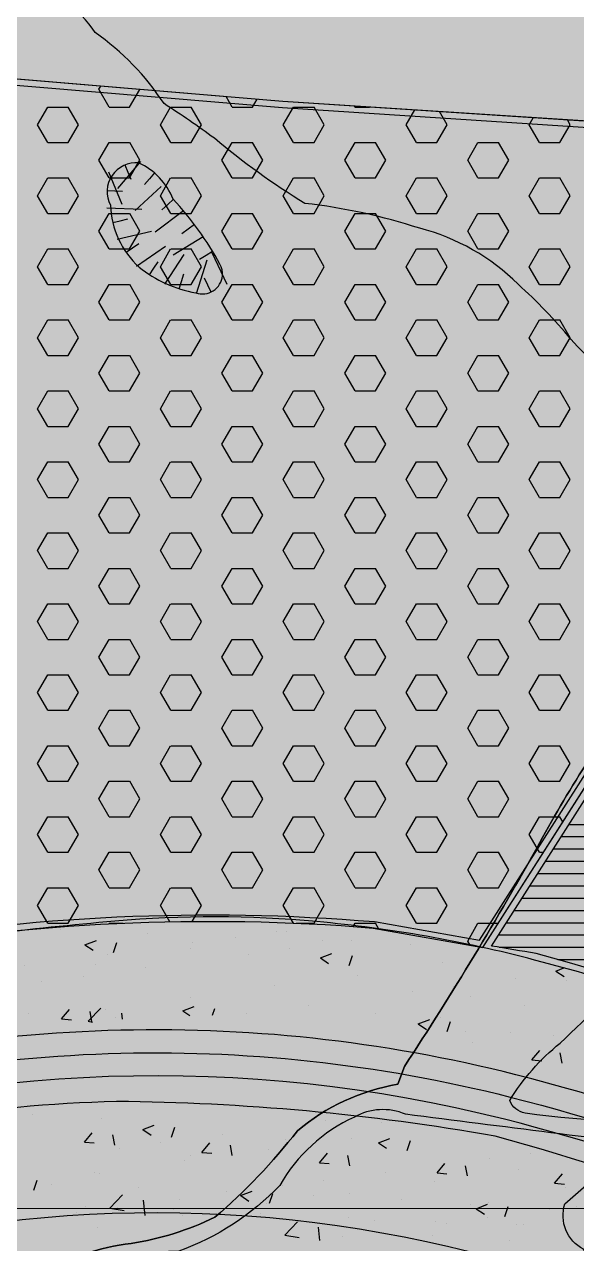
# Model space of a CAD drawing. Header units: millimetres. Extents: x 709 to 3952, y 378 to 2394.
# Drawn here: x 1561.6 to 1645.8, y 747.4 to 933.3 of the extents above; entities that cross this region are included whole.
import ezdxf

# ---------------------------------------------------------------- set-up
doc = ezdxf.new("R2010")
doc.units = ezdxf.units.MM
doc.layers.add('BAS', color=252, linetype='Continuous')
doc.layers.add('TR', color=9, linetype='Continuous')

# ---------------------------------------------------------------- blocks, each defined once
blk = doc.blocks.new('*X138')
at = {"color": 0}
for p, q in [((410173.44, 4017970.87), (410173.72, 4017971.36)), ((410175, 4017968.16), (410173.44, 4017970.87)), ((410178.12, 4017968.16), (410179.68, 4017970.86)), ((410193.75, 4017968.16), (410192.83, 4017969.76)), ((410196.87, 4017968.16), (410197.57, 4017969.36)), ((410164.06, 4017965.46), (410165.62, 4017968.16)), ((410165.62, 4017968.16), (410168.75, 4017968.16)), ((410170.31, 4017965.46), (410168.75, 4017968.16)), ((410175, 4017968.16), (410178.12, 4017968.16)), ((410182.81, 4017965.46), (410184.37, 4017968.16)), ((410184.38, 4017968.16), (410187.5, 4017968.16)), ((410189.06, 4017965.46), (410187.5, 4017968.16)), ((410193.75, 4017968.16), (410196.88, 4017968.16)), ((410201.56, 4017965.46), (410203.12, 4017968.16)), ((410203.12, 4017968.16), (410206.25, 4017968.16)), ((410207.81, 4017965.46), (410206.25, 4017968.16)), ((410212.5, 4017968.16), (410212.41, 4017968.31)), ((410212.5, 4017968.16), (410214.72, 4017968.16)), ((410220.31, 4017965.46), (410221.61, 4017967.71)), ((410226.56, 4017965.46), (410225.4, 4017967.46)), ((410165.63, 4017962.75), (410164.06, 4017965.46)), ((410168.75, 4017962.75), (410170.31, 4017965.46)), ((410184.38, 4017962.75), (410182.81, 4017965.46)), ((410187.5, 4017962.75), (410189.06, 4017965.46)), ((410203.13, 4017962.75), (410201.56, 4017965.46)), ((410206.25, 4017962.75), (410207.81, 4017965.46)), ((410221.88, 4017962.75), (410220.31, 4017965.46)), ((410225, 4017962.75), (410226.56, 4017965.46)), ((410239.06, 4017965.46), (410239.68, 4017966.53)), ((410240.63, 4017962.75), (410239.06, 4017965.46)), ((410243.75, 4017962.75), (410245.31, 4017965.46)), ((410245.31, 4017965.46), (410244.89, 4017966.19)), ((410165.62, 4017962.75), (410168.75, 4017962.75)), ((410173.44, 4017960.04), (410175, 4017962.75)), ((410175, 4017962.75), (410178.12, 4017962.75)), ((410179.69, 4017960.04), (410178.13, 4017962.75)), ((410184.38, 4017962.75), (410187.5, 4017962.75)), ((410192.19, 4017960.04), (410193.75, 4017962.75)), ((410193.75, 4017962.75), (410196.88, 4017962.75)), ((410198.44, 4017960.04), (410196.88, 4017962.75)), ((410203.12, 4017962.75), (410206.25, 4017962.75)), ((410210.94, 4017960.04), (410212.5, 4017962.75)), ((410212.5, 4017962.75), (410215.62, 4017962.75)), ((410217.19, 4017960.04), (410215.63, 4017962.75)), ((410221.88, 4017962.75), (410225, 4017962.75)), ((410229.69, 4017960.04), (410231.25, 4017962.75)), ((410231.25, 4017962.75), (410234.38, 4017962.75)), ((410235.94, 4017960.04), (410234.38, 4017962.75)), ((410240.62, 4017962.75), (410243.75, 4017962.75)), ((410175, 4017957.34), (410173.44, 4017960.04)), ((410178.12, 4017957.34), (410179.69, 4017960.04)), ((410193.75, 4017957.34), (410192.19, 4017960.04)), ((410196.87, 4017957.34), (410198.44, 4017960.04)), ((410212.5, 4017957.34), (410210.94, 4017960.04)), ((410215.62, 4017957.34), (410217.19, 4017960.04)), ((410231.25, 4017957.34), (410229.69, 4017960.04)), ((410234.37, 4017957.34), (410235.94, 4017960.04)), ((410164.06, 4017954.63), (410165.62, 4017957.34)), ((410165.62, 4017957.34), (410168.75, 4017957.34)), ((410170.31, 4017954.63), (410168.75, 4017957.34)), ((410175, 4017957.34), (410178.12, 4017957.34)), ((410182.81, 4017954.63), (410184.37, 4017957.34)), ((410184.38, 4017957.34), (410187.5, 4017957.34)), ((410189.06, 4017954.63), (410187.5, 4017957.34)), ((410193.75, 4017957.34), (410196.88, 4017957.34)), ((410201.56, 4017954.63), (410203.12, 4017957.34)), ((410203.12, 4017957.34), (410206.25, 4017957.34)), ((410207.81, 4017954.63), (410206.25, 4017957.34)), ((410212.5, 4017957.34), (410215.62, 4017957.34)), ((410220.31, 4017954.63), (410221.87, 4017957.34)), ((410221.88, 4017957.34), (410225, 4017957.34)), ((410226.56, 4017954.63), (410225, 4017957.34)), ((410231.25, 4017957.34), (410234.38, 4017957.34)), ((410239.06, 4017954.63), (410240.62, 4017957.34)), ((410240.62, 4017957.34), (410243.75, 4017957.34)), ((410245.31, 4017954.63), (410243.75, 4017957.34)), ((410165.63, 4017951.92), (410164.06, 4017954.63)), ((410168.75, 4017951.92), (410170.31, 4017954.63)), ((410184.38, 4017951.92), (410182.81, 4017954.63)), ((410187.5, 4017951.92), (410189.06, 4017954.63)), ((410203.13, 4017951.92), (410201.56, 4017954.63)), ((410206.25, 4017951.92), (410207.81, 4017954.63)), ((410221.88, 4017951.92), (410220.31, 4017954.63)), ((410225, 4017951.92), (410226.56, 4017954.63)), ((410240.63, 4017951.92), (410239.06, 4017954.63)), ((410243.75, 4017951.92), (410245.31, 4017954.63)), ((410165.62, 4017951.93), (410168.75, 4017951.93)), ((410173.44, 4017949.22), (410175, 4017951.92)), ((410175, 4017951.93), (410178.12, 4017951.93)), ((410179.69, 4017949.22), (410178.13, 4017951.92)), ((410184.38, 4017951.93), (410187.5, 4017951.93)), ((410192.19, 4017949.22), (410193.75, 4017951.92)), ((410193.75, 4017951.93), (410196.88, 4017951.93)), ((410198.44, 4017949.22), (410196.88, 4017951.92)), ((410203.12, 4017951.93), (410206.25, 4017951.93)), ((410210.94, 4017949.22), (410212.5, 4017951.92)), ((410212.5, 4017951.93), (410215.62, 4017951.93)), ((410217.19, 4017949.22), (410215.63, 4017951.92)), ((410221.88, 4017951.93), (410225, 4017951.93)), ((410229.69, 4017949.22), (410231.25, 4017951.92)), ((410231.25, 4017951.93), (410234.38, 4017951.93)), ((410235.94, 4017949.22), (410234.38, 4017951.92)), ((410240.62, 4017951.93), (410243.75, 4017951.93)), ((410175, 4017946.51), (410173.44, 4017949.22)), ((410178.12, 4017946.51), (410179.69, 4017949.22)), ((410193.75, 4017946.51), (410192.19, 4017949.22)), ((410196.87, 4017946.51), (410198.44, 4017949.22)), ((410212.5, 4017946.51), (410210.94, 4017949.22)), ((410215.62, 4017946.51), (410217.19, 4017949.22)), ((410231.25, 4017946.51), (410229.69, 4017949.22)), ((410234.37, 4017946.51), (410235.94, 4017949.22)), ((410164.06, 4017943.81), (410165.62, 4017946.51)), ((410165.62, 4017946.51), (410168.75, 4017946.51)), ((410170.31, 4017943.81), (410168.75, 4017946.51)), ((410175, 4017946.51), (410178.12, 4017946.51)), ((410182.81, 4017943.81), (410184.37, 4017946.51)), ((410184.38, 4017946.51), (410187.5, 4017946.51)), ((410189.06, 4017943.81), (410187.5, 4017946.51)), ((410193.75, 4017946.51), (410196.88, 4017946.51)), ((410201.56, 4017943.81), (410203.12, 4017946.51)), ((410203.12, 4017946.51), (410206.25, 4017946.51)), ((410207.81, 4017943.81), (410206.25, 4017946.51)), ((410212.5, 4017946.51), (410215.62, 4017946.51)), ((410220.31, 4017943.81), (410221.87, 4017946.51)), ((410221.88, 4017946.51), (410225, 4017946.51)), ((410226.56, 4017943.81), (410225, 4017946.51)), ((410231.25, 4017946.51), (410234.38, 4017946.51)), ((410239.06, 4017943.81), (410240.62, 4017946.51)), ((410240.62, 4017946.51), (410243.75, 4017946.51)), ((410245.31, 4017943.81), (410243.75, 4017946.51)), ((410165.63, 4017941.1), (410164.06, 4017943.81)), ((410168.75, 4017941.1), (410170.31, 4017943.81)), ((410184.38, 4017941.1), (410182.81, 4017943.81)), ((410187.5, 4017941.1), (410189.06, 4017943.81)), ((410203.13, 4017941.1), (410201.56, 4017943.81)), ((410206.25, 4017941.1), (410207.81, 4017943.81)), ((410221.88, 4017941.1), (410220.31, 4017943.81)), ((410225, 4017941.1), (410226.56, 4017943.81)), ((410240.63, 4017941.1), (410239.06, 4017943.81)), ((410243.75, 4017941.1), (410245.31, 4017943.81)), ((410165.62, 4017941.1), (410168.75, 4017941.1)), ((410173.44, 4017938.39), (410175, 4017941.1)), ((410175, 4017941.1), (410178.12, 4017941.1)), ((410179.69, 4017938.39), (410178.13, 4017941.1)), ((410184.38, 4017941.1), (410187.5, 4017941.1)), ((410192.19, 4017938.39), (410193.75, 4017941.1)), ((410193.75, 4017941.1), (410196.88, 4017941.1)), ((410198.44, 4017938.39), (410196.88, 4017941.1)), ((410203.12, 4017941.1), (410206.25, 4017941.1)), ((410210.94, 4017938.39), (410212.5, 4017941.1)), ((410212.5, 4017941.1), (410215.62, 4017941.1)), ((410217.19, 4017938.39), (410215.63, 4017941.1)), ((410221.88, 4017941.1), (410225, 4017941.1)), ((410229.69, 4017938.39), (410231.25, 4017941.1)), ((410231.25, 4017941.1), (410234.38, 4017941.1)), ((410235.94, 4017938.39), (410234.38, 4017941.1)), ((410240.62, 4017941.1), (410243.75, 4017941.1)), ((410175, 4017935.69), (410173.44, 4017938.39)), ((410178.12, 4017935.69), (410179.69, 4017938.39)), ((410193.75, 4017935.69), (410192.19, 4017938.39)), ((410196.87, 4017935.69), (410198.44, 4017938.39)), ((410212.5, 4017935.69), (410210.94, 4017938.39)), ((410215.62, 4017935.69), (410217.19, 4017938.39)), ((410231.25, 4017935.69), (410229.69, 4017938.39)), ((410234.37, 4017935.69), (410235.94, 4017938.39)), ((410164.06, 4017932.98), (410165.62, 4017935.69)), ((410165.62, 4017935.69), (410168.75, 4017935.69)), ((410170.31, 4017932.98), (410168.75, 4017935.69)), ((410175, 4017935.69), (410178.12, 4017935.69)), ((410182.81, 4017932.98), (410184.37, 4017935.69)), ((410184.38, 4017935.69), (410187.5, 4017935.69)), ((410189.06, 4017932.98), (410187.5, 4017935.69)), ((410193.75, 4017935.69), (410196.88, 4017935.69)), ((410201.56, 4017932.98), (410203.12, 4017935.69)), ((410203.12, 4017935.69), (410206.25, 4017935.69)), ((410207.81, 4017932.98), (410206.25, 4017935.69)), ((410212.5, 4017935.69), (410215.62, 4017935.69)), ((410220.31, 4017932.98), (410221.87, 4017935.69)), ((410221.88, 4017935.69), (410225, 4017935.69)), ((410226.56, 4017932.98), (410225, 4017935.69)), ((410231.25, 4017935.69), (410234.38, 4017935.69)), ((410239.06, 4017932.98), (410240.62, 4017935.69)), ((410240.62, 4017935.69), (410243.75, 4017935.69)), ((410245.31, 4017932.98), (410243.75, 4017935.69)), ((410165.63, 4017930.27), (410164.06, 4017932.98)), ((410168.75, 4017930.27), (410170.31, 4017932.98)), ((410184.38, 4017930.27), (410182.81, 4017932.98)), ((410187.5, 4017930.27), (410189.06, 4017932.98)), ((410203.13, 4017930.27), (410201.56, 4017932.98)), ((410206.25, 4017930.27), (410207.81, 4017932.98)), ((410221.88, 4017930.27), (410220.31, 4017932.98)), ((410225, 4017930.27), (410226.56, 4017932.98)), ((410240.63, 4017930.27), (410239.06, 4017932.98)), ((410243.75, 4017930.27), (410245.31, 4017932.98)), ((410165.62, 4017930.27), (410168.75, 4017930.27)), ((410173.44, 4017927.57), (410175, 4017930.27)), ((410175, 4017930.27), (410178.12, 4017930.27)), ((410179.69, 4017927.57), (410178.13, 4017930.27)), ((410184.38, 4017930.27), (410187.5, 4017930.27)), ((410192.19, 4017927.57), (410193.75, 4017930.27)), ((410193.75, 4017930.27), (410196.88, 4017930.27)), ((410198.44, 4017927.57), (410196.88, 4017930.27)), ((410203.12, 4017930.27), (410206.25, 4017930.27)), ((410210.94, 4017927.57), (410212.5, 4017930.27)), ((410212.5, 4017930.27), (410215.62, 4017930.27)), ((410217.19, 4017927.57), (410215.63, 4017930.27)), ((410221.88, 4017930.27), (410225, 4017930.27)), ((410229.69, 4017927.57), (410231.25, 4017930.27)), ((410231.25, 4017930.27), (410234.38, 4017930.27)), ((410235.94, 4017927.57), (410234.38, 4017930.27)), ((410240.62, 4017930.27), (410243.75, 4017930.27)), ((410175, 4017924.86), (410173.44, 4017927.57)), ((410178.12, 4017924.86), (410179.69, 4017927.57)), ((410193.75, 4017924.86), (410192.19, 4017927.57)), ((410196.87, 4017924.86), (410198.44, 4017927.57)), ((410212.5, 4017924.86), (410210.94, 4017927.57)), ((410215.62, 4017924.86), (410217.19, 4017927.57)), ((410231.25, 4017924.86), (410229.69, 4017927.57)), ((410234.37, 4017924.86), (410235.94, 4017927.57)), ((410164.06, 4017922.15), (410165.62, 4017924.86)), ((410165.62, 4017924.86), (410168.75, 4017924.86)), ((410170.31, 4017922.15), (410168.75, 4017924.86)), ((410175, 4017924.86), (410178.12, 4017924.86)), ((410182.81, 4017922.15), (410184.37, 4017924.86)), ((410184.38, 4017924.86), (410187.5, 4017924.86)), ((410189.06, 4017922.15), (410187.5, 4017924.86)), ((410193.75, 4017924.86), (410196.88, 4017924.86)), ((410201.56, 4017922.15), (410203.12, 4017924.86)), ((410203.12, 4017924.86), (410206.25, 4017924.86)), ((410207.81, 4017922.15), (410206.25, 4017924.86)), ((410212.5, 4017924.86), (410215.62, 4017924.86)), ((410220.31, 4017922.15), (410221.87, 4017924.86)), ((410221.88, 4017924.86), (410225, 4017924.86)), ((410226.56, 4017922.15), (410225, 4017924.86)), ((410231.25, 4017924.86), (410234.38, 4017924.86)), ((410239.06, 4017922.15), (410240.62, 4017924.86)), ((410240.62, 4017924.86), (410243.75, 4017924.86)), ((410245.31, 4017922.15), (410243.75, 4017924.86)), ((410165.63, 4017919.45), (410164.06, 4017922.15)), ((410168.75, 4017919.45), (410170.31, 4017922.15)), ((410184.38, 4017919.45), (410182.81, 4017922.15)), ((410187.5, 4017919.45), (410189.06, 4017922.15)), ((410203.13, 4017919.45), (410201.56, 4017922.15)), ((410206.25, 4017919.45), (410207.81, 4017922.15)), ((410221.88, 4017919.45), (410220.31, 4017922.15)), ((410225, 4017919.45), (410226.56, 4017922.15)), ((410240.63, 4017919.45), (410239.06, 4017922.15)), ((410243.75, 4017919.45), (410245.31, 4017922.15)), ((410165.62, 4017919.45), (410168.75, 4017919.45)), ((410173.44, 4017916.74), (410175, 4017919.45)), ((410175, 4017919.45), (410178.12, 4017919.45)), ((410179.69, 4017916.74), (410178.13, 4017919.45)), ((410184.38, 4017919.45), (410187.5, 4017919.45)), ((410192.19, 4017916.74), (410193.75, 4017919.45)), ((410193.75, 4017919.45), (410196.88, 4017919.45)), ((410198.44, 4017916.74), (410196.88, 4017919.45)), ((410203.12, 4017919.45), (410206.25, 4017919.45)), ((410210.94, 4017916.74), (410212.5, 4017919.45)), ((410212.5, 4017919.45), (410215.62, 4017919.45)), ((410217.19, 4017916.74), (410215.63, 4017919.45)), ((410221.88, 4017919.45), (410225, 4017919.45)), ((410229.69, 4017916.74), (410231.25, 4017919.45)), ((410231.25, 4017919.45), (410234.38, 4017919.45)), ((410235.94, 4017916.74), (410234.38, 4017919.45)), ((410240.62, 4017919.45), (410243.75, 4017919.45)), ((410175, 4017914.04), (410173.44, 4017916.74)), ((410178.12, 4017914.04), (410179.69, 4017916.74)), ((410193.75, 4017914.04), (410192.19, 4017916.74)), ((410196.87, 4017914.04), (410198.44, 4017916.74)), ((410212.5, 4017914.04), (410210.94, 4017916.74)), ((410215.62, 4017914.04), (410217.19, 4017916.74)), ((410231.25, 4017914.04), (410229.69, 4017916.74)), ((410234.37, 4017914.04), (410235.94, 4017916.74)), ((410164.06, 4017911.33), (410165.62, 4017914.04)), ((410165.62, 4017914.04), (410168.75, 4017914.04)), ((410170.31, 4017911.33), (410168.75, 4017914.04)), ((410175, 4017914.04), (410178.12, 4017914.04)), ((410182.81, 4017911.33), (410184.37, 4017914.04)), ((410184.38, 4017914.04), (410187.5, 4017914.04)), ((410189.06, 4017911.33), (410187.5, 4017914.04)), ((410193.75, 4017914.04), (410196.88, 4017914.04)), ((410201.56, 4017911.33), (410203.12, 4017914.04)), ((410203.12, 4017914.04), (410206.25, 4017914.04)), ((410207.81, 4017911.33), (410206.25, 4017914.04)), ((410212.5, 4017914.04), (410215.62, 4017914.04)), ((410220.31, 4017911.33), (410221.87, 4017914.04)), ((410221.88, 4017914.04), (410225, 4017914.04)), ((410226.56, 4017911.33), (410225, 4017914.04)), ((410231.25, 4017914.04), (410234.38, 4017914.04)), ((410239.06, 4017911.33), (410240.62, 4017914.04)), ((410240.62, 4017914.04), (410243.75, 4017914.04)), ((410245.31, 4017911.33), (410243.75, 4017914.04)), ((410165.63, 4017908.62), (410164.06, 4017911.33)), ((410168.75, 4017908.62), (410170.31, 4017911.33)), ((410184.38, 4017908.62), (410182.81, 4017911.33)), ((410187.5, 4017908.62), (410189.06, 4017911.33)), ((410203.13, 4017908.62), (410201.56, 4017911.33)), ((410206.25, 4017908.62), (410207.81, 4017911.33)), ((410221.88, 4017908.62), (410220.31, 4017911.33)), ((410225, 4017908.62), (410226.56, 4017911.33)), ((410240.63, 4017908.62), (410239.06, 4017911.33)), ((410243.75, 4017908.62), (410245.31, 4017911.33)), ((410165.62, 4017908.62), (410168.75, 4017908.62)), ((410173.44, 4017905.92), (410175, 4017908.62)), ((410175, 4017908.62), (410178.12, 4017908.62)), ((410179.69, 4017905.92), (410178.13, 4017908.62)), ((410184.38, 4017908.62), (410187.5, 4017908.62)), ((410192.19, 4017905.92), (410193.75, 4017908.62)), ((410193.75, 4017908.62), (410196.88, 4017908.62)), ((410198.44, 4017905.92), (410196.88, 4017908.62)), ((410203.12, 4017908.62), (410206.25, 4017908.62)), ((410210.94, 4017905.92), (410212.5, 4017908.62)), ((410212.5, 4017908.62), (410215.62, 4017908.62)), ((410217.19, 4017905.92), (410215.63, 4017908.62)), ((410221.88, 4017908.62), (410225, 4017908.62)), ((410229.69, 4017905.92), (410231.25, 4017908.62)), ((410231.25, 4017908.62), (410234.38, 4017908.62)), ((410235.94, 4017905.92), (410234.38, 4017908.62)), ((410240.62, 4017908.62), (410243.75, 4017908.62)), ((410175, 4017903.21), (410173.44, 4017905.92)), ((410178.12, 4017903.21), (410179.69, 4017905.92)), ((410193.75, 4017903.21), (410192.19, 4017905.92)), ((410196.87, 4017903.21), (410198.44, 4017905.92)), ((410212.5, 4017903.21), (410210.94, 4017905.92)), ((410215.62, 4017903.21), (410217.19, 4017905.92)), ((410231.25, 4017903.21), (410229.69, 4017905.92)), ((410234.37, 4017903.21), (410235.94, 4017905.92)), ((410164.06, 4017900.5), (410165.62, 4017903.21)), ((410165.62, 4017903.21), (410168.75, 4017903.21)), ((410170.31, 4017900.5), (410168.75, 4017903.21)), ((410175, 4017903.21), (410178.12, 4017903.21)), ((410182.81, 4017900.5), (410184.37, 4017903.21)), ((410184.38, 4017903.21), (410187.5, 4017903.21)), ((410189.06, 4017900.5), (410187.5, 4017903.21)), ((410193.75, 4017903.21), (410196.88, 4017903.21)), ((410201.56, 4017900.5), (410203.12, 4017903.21)), ((410203.12, 4017903.21), (410206.25, 4017903.21)), ((410207.81, 4017900.5), (410206.25, 4017903.21)), ((410212.5, 4017903.21), (410215.62, 4017903.21)), ((410220.31, 4017900.5), (410221.87, 4017903.21)), ((410221.88, 4017903.21), (410225, 4017903.21)), ((410226.56, 4017900.5), (410225, 4017903.21)), ((410231.25, 4017903.21), (410234.38, 4017903.21)), ((410239.06, 4017900.5), (410240.62, 4017903.21)), ((410240.62, 4017903.21), (410243.75, 4017903.21)), ((410245.31, 4017900.5), (410243.75, 4017903.21)), ((410165.63, 4017897.8), (410164.06, 4017900.5)), ((410168.75, 4017897.8), (410170.31, 4017900.5)), ((410184.38, 4017897.8), (410182.81, 4017900.5)), ((410187.5, 4017897.8), (410189.06, 4017900.5)), ((410203.13, 4017897.8), (410201.56, 4017900.5)), ((410206.25, 4017897.8), (410207.81, 4017900.5)), ((410221.88, 4017897.8), (410220.31, 4017900.5)), ((410225, 4017897.8), (410226.56, 4017900.5)), ((410240.63, 4017897.8), (410239.06, 4017900.5)), ((410243.75, 4017897.8), (410245.31, 4017900.5)), ((410165.62, 4017897.8), (410168.75, 4017897.8)), ((410173.44, 4017895.09), (410175, 4017897.8)), ((410175, 4017897.8), (410178.12, 4017897.8)), ((410179.69, 4017895.09), (410178.13, 4017897.8)), ((410184.38, 4017897.8), (410187.5, 4017897.8)), ((410192.19, 4017895.09), (410193.75, 4017897.8)), ((410193.75, 4017897.8), (410196.88, 4017897.8)), ((410198.44, 4017895.09), (410196.88, 4017897.8)), ((410203.12, 4017897.8), (410206.25, 4017897.8)), ((410210.94, 4017895.09), (410212.5, 4017897.8)), ((410212.5, 4017897.8), (410215.62, 4017897.8)), ((410217.19, 4017895.09), (410215.63, 4017897.8)), ((410221.88, 4017897.8), (410225, 4017897.8)), ((410229.69, 4017895.09), (410231.25, 4017897.8)), ((410231.25, 4017897.8), (410234.38, 4017897.8)), ((410235.94, 4017895.09), (410234.38, 4017897.8)), ((410240.62, 4017897.8), (410243.75, 4017897.8)), ((410175, 4017892.39), (410173.44, 4017895.09)), ((410178.12, 4017892.39), (410179.69, 4017895.09)), ((410193.75, 4017892.39), (410192.19, 4017895.09)), ((410196.87, 4017892.39), (410198.44, 4017895.09)), ((410212.5, 4017892.39), (410210.94, 4017895.09)), ((410215.62, 4017892.39), (410217.19, 4017895.09)), ((410231.25, 4017892.39), (410229.69, 4017895.09)), ((410234.37, 4017892.39), (410235.94, 4017895.09)), ((410164.06, 4017889.68), (410165.62, 4017892.39)), ((410165.62, 4017892.39), (410168.75, 4017892.39)), ((410170.31, 4017889.68), (410168.75, 4017892.39)), ((410175, 4017892.39), (410178.12, 4017892.39)), ((410182.81, 4017889.68), (410184.37, 4017892.39)), ((410184.38, 4017892.39), (410187.5, 4017892.39)), ((410189.06, 4017889.68), (410187.5, 4017892.39)), ((410193.75, 4017892.39), (410196.88, 4017892.39)), ((410201.56, 4017889.68), (410203.12, 4017892.39)), ((410203.12, 4017892.39), (410206.25, 4017892.39)), ((410207.81, 4017889.68), (410206.25, 4017892.39)), ((410212.5, 4017892.39), (410215.62, 4017892.39)), ((410220.31, 4017889.68), (410221.87, 4017892.39)), ((410221.88, 4017892.39), (410225, 4017892.39)), ((410226.56, 4017889.68), (410225, 4017892.39)), ((410231.25, 4017892.39), (410234.38, 4017892.39)), ((410239.06, 4017889.68), (410240.62, 4017892.39)), ((410240.62, 4017892.39), (410243.75, 4017892.39)), ((410245.31, 4017889.68), (410243.75, 4017892.39)), ((410165.63, 4017886.97), (410164.06, 4017889.68)), ((410168.75, 4017886.97), (410170.31, 4017889.68)), ((410184.38, 4017886.97), (410182.81, 4017889.68)), ((410187.5, 4017886.97), (410189.06, 4017889.68)), ((410203.13, 4017886.97), (410201.56, 4017889.68)), ((410206.25, 4017886.97), (410207.81, 4017889.68)), ((410221.88, 4017886.97), (410220.31, 4017889.68)), ((410225, 4017886.97), (410226.56, 4017889.68)), ((410240.63, 4017886.97), (410239.06, 4017889.68)), ((410243.75, 4017886.97), (410245.31, 4017889.68)), ((410165.62, 4017886.97), (410168.75, 4017886.97)), ((410173.44, 4017884.27), (410175, 4017886.97)), ((410175, 4017886.97), (410178.12, 4017886.97)), ((410179.69, 4017884.27), (410178.13, 4017886.97)), ((410184.38, 4017886.97), (410187.5, 4017886.97)), ((410192.19, 4017884.27), (410193.75, 4017886.97)), ((410193.75, 4017886.97), (410196.88, 4017886.97)), ((410198.44, 4017884.27), (410196.88, 4017886.97)), ((410203.12, 4017886.97), (410206.25, 4017886.97)), ((410210.94, 4017884.27), (410212.5, 4017886.97)), ((410212.5, 4017886.97), (410215.62, 4017886.97)), ((410217.19, 4017884.27), (410215.63, 4017886.97)), ((410221.88, 4017886.97), (410225, 4017886.97)), ((410229.69, 4017884.27), (410231.25, 4017886.97)), ((410231.25, 4017886.97), (410234.38, 4017886.97)), ((410235.94, 4017884.27), (410234.38, 4017886.97)), ((410240.62, 4017886.97), (410243.75, 4017886.97)), ((410175, 4017881.56), (410173.44, 4017884.27)), ((410178.12, 4017881.56), (410179.69, 4017884.27)), ((410193.75, 4017881.56), (410192.19, 4017884.27)), ((410196.87, 4017881.56), (410198.44, 4017884.27)), ((410212.5, 4017881.56), (410210.94, 4017884.27)), ((410215.62, 4017881.56), (410217.19, 4017884.27)), ((410231.25, 4017881.56), (410229.69, 4017884.27)), ((410234.37, 4017881.56), (410235.94, 4017884.27)), ((410164.06, 4017878.85), (410165.62, 4017881.56)), ((410165.62, 4017881.56), (410168.75, 4017881.56)), ((410170.31, 4017878.85), (410168.75, 4017881.56)), ((410175, 4017881.56), (410178.12, 4017881.56)), ((410182.81, 4017878.85), (410184.37, 4017881.56)), ((410184.38, 4017881.56), (410187.5, 4017881.56)), ((410189.06, 4017878.85), (410187.5, 4017881.56)), ((410193.75, 4017881.56), (410196.88, 4017881.56)), ((410201.56, 4017878.85), (410203.12, 4017881.56)), ((410203.12, 4017881.56), (410206.25, 4017881.56)), ((410207.81, 4017878.85), (410206.25, 4017881.56)), ((410212.5, 4017881.56), (410215.62, 4017881.56)), ((410220.31, 4017878.85), (410221.87, 4017881.56)), ((410221.88, 4017881.56), (410225, 4017881.56)), ((410226.56, 4017878.85), (410225, 4017881.56)), ((410231.25, 4017881.56), (410234.38, 4017881.56)), ((410239.06, 4017878.85), (410240.62, 4017881.56)), ((410240.62, 4017881.56), (410243.75, 4017881.56)), ((410245.31, 4017878.85), (410243.75, 4017881.56)), ((410165.63, 4017876.15), (410164.06, 4017878.85)), ((410168.75, 4017876.15), (410170.31, 4017878.85)), ((410184.38, 4017876.15), (410182.81, 4017878.85)), ((410187.5, 4017876.15), (410189.06, 4017878.85)), ((410203.13, 4017876.15), (410201.56, 4017878.85)), ((410206.25, 4017876.15), (410207.81, 4017878.85)), ((410221.88, 4017876.15), (410220.31, 4017878.85)), ((410225, 4017876.15), (410226.56, 4017878.85)), ((410240.63, 4017876.15), (410239.06, 4017878.85)), ((410243.75, 4017876.15), (410245.31, 4017878.85)), ((410165.62, 4017876.15), (410168.75, 4017876.15)), ((410173.44, 4017873.44), (410175, 4017876.15)), ((410175, 4017876.15), (410178.12, 4017876.15)), ((410179.69, 4017873.44), (410178.13, 4017876.15)), ((410184.38, 4017876.15), (410187.5, 4017876.15)), ((410192.19, 4017873.44), (410193.75, 4017876.15)), ((410193.75, 4017876.15), (410196.88, 4017876.15)), ((410198.44, 4017873.44), (410196.88, 4017876.15)), ((410203.12, 4017876.15), (410206.25, 4017876.15)), ((410210.94, 4017873.44), (410212.5, 4017876.15)), ((410212.5, 4017876.15), (410215.62, 4017876.15)), ((410217.19, 4017873.44), (410215.63, 4017876.15)), ((410221.88, 4017876.15), (410225, 4017876.15)), ((410229.69, 4017873.44), (410231.25, 4017876.15)), ((410231.25, 4017876.15), (410234.38, 4017876.15)), ((410235.94, 4017873.44), (410234.38, 4017876.15)), ((410240.62, 4017876.15), (410243.75, 4017876.15)), ((410175, 4017870.73), (410173.44, 4017873.44)), ((410178.12, 4017870.73), (410179.69, 4017873.44)), ((410193.75, 4017870.73), (410192.19, 4017873.44)), ((410196.87, 4017870.73), (410198.44, 4017873.44)), ((410212.5, 4017870.73), (410210.94, 4017873.44)), ((410215.62, 4017870.73), (410217.19, 4017873.44)), ((410231.25, 4017870.73), (410229.69, 4017873.44)), ((410234.37, 4017870.73), (410235.94, 4017873.44)), ((410164.06, 4017868.03), (410165.62, 4017870.73)), ((410165.62, 4017870.74), (410168.75, 4017870.74)), ((410170.31, 4017868.03), (410168.75, 4017870.73)), ((410175, 4017870.74), (410178.12, 4017870.74)), ((410182.81, 4017868.03), (410184.37, 4017870.73)), ((410184.38, 4017870.74), (410187.5, 4017870.74)), ((410189.06, 4017868.03), (410187.5, 4017870.73)), ((410193.75, 4017870.74), (410196.88, 4017870.74)), ((410201.56, 4017868.03), (410203.12, 4017870.73)), ((410203.12, 4017870.74), (410206.25, 4017870.74)), ((410207.81, 4017868.03), (410206.25, 4017870.73)), ((410212.5, 4017870.74), (410215.62, 4017870.74)), ((410220.31, 4017868.03), (410221.87, 4017870.73)), ((410221.88, 4017870.74), (410225, 4017870.74)), ((410226.56, 4017868.03), (410225, 4017870.73)), ((410231.25, 4017870.74), (410234.38, 4017870.74)), ((410239.06, 4017868.03), (410240.62, 4017870.73)), ((410240.62, 4017870.74), (410243.75, 4017870.74)), ((410245.31, 4017868.03), (410243.75, 4017870.73)), ((410165.63, 4017865.32), (410164.06, 4017868.03)), ((410168.75, 4017865.32), (410170.31, 4017868.03)), ((410184.38, 4017865.32), (410182.81, 4017868.03)), ((410187.5, 4017865.32), (410189.06, 4017868.03)), ((410203.13, 4017865.32), (410201.56, 4017868.03)), ((410206.25, 4017865.32), (410207.81, 4017868.03)), ((410221.88, 4017865.32), (410220.31, 4017868.03)), ((410225, 4017865.32), (410226.56, 4017868.03)), ((410240.63, 4017865.32), (410239.06, 4017868.03)), ((410243.75, 4017865.32), (410245.31, 4017868.03)), ((410165.62, 4017865.32), (410168.75, 4017865.32)), ((410173.44, 4017862.62), (410175, 4017865.32)), ((410175, 4017865.32), (410178.12, 4017865.32)), ((410179.69, 4017862.62), (410178.13, 4017865.32)), ((410184.38, 4017865.32), (410187.5, 4017865.32)), ((410192.19, 4017862.62), (410193.75, 4017865.32)), ((410193.75, 4017865.32), (410196.88, 4017865.32)), ((410198.44, 4017862.62), (410196.88, 4017865.32)), ((410203.12, 4017865.32), (410206.25, 4017865.32)), ((410210.94, 4017862.62), (410212.5, 4017865.32)), ((410212.5, 4017865.32), (410215.62, 4017865.32)), ((410217.19, 4017862.62), (410215.63, 4017865.32)), ((410221.88, 4017865.32), (410225, 4017865.32)), ((410229.69, 4017862.62), (410231.25, 4017865.32)), ((410231.25, 4017865.32), (410234.38, 4017865.32)), ((410235.94, 4017862.62), (410234.38, 4017865.32)), ((410240.62, 4017865.32), (410243.75, 4017865.32)), ((410175, 4017859.91), (410173.44, 4017862.62)), ((410178.12, 4017859.91), (410179.69, 4017862.62)), ((410193.75, 4017859.91), (410192.19, 4017862.62)), ((410196.87, 4017859.91), (410198.44, 4017862.62)), ((410212.5, 4017859.91), (410210.94, 4017862.62)), ((410215.62, 4017859.91), (410217.19, 4017862.62)), ((410231.25, 4017859.91), (410229.69, 4017862.62)), ((410234.37, 4017859.91), (410235.94, 4017862.62)), ((410164.06, 4017857.2), (410165.62, 4017859.91)), ((410165.62, 4017859.91), (410168.75, 4017859.91)), ((410170.31, 4017857.2), (410168.75, 4017859.91)), ((410175, 4017859.91), (410178.12, 4017859.91)), ((410182.81, 4017857.2), (410184.37, 4017859.91)), ((410184.38, 4017859.91), (410187.5, 4017859.91)), ((410189.06, 4017857.2), (410187.5, 4017859.91)), ((410193.75, 4017859.91), (410196.88, 4017859.91)), ((410201.56, 4017857.2), (410203.12, 4017859.91)), ((410203.12, 4017859.91), (410206.25, 4017859.91)), ((410207.81, 4017857.2), (410206.25, 4017859.91)), ((410212.5, 4017859.91), (410215.62, 4017859.91)), ((410220.31, 4017857.2), (410221.87, 4017859.91)), ((410221.88, 4017859.91), (410225, 4017859.91)), ((410226.56, 4017857.2), (410225, 4017859.91)), ((410231.25, 4017859.91), (410234.38, 4017859.91)), ((410239.06, 4017857.2), (410240.62, 4017859.91)), ((410240.62, 4017859.91), (410243.75, 4017859.91)), ((410244.21, 4017859.12), (410243.75, 4017859.91)), ((410165.63, 4017854.5), (410164.06, 4017857.2)), ((410168.75, 4017854.5), (410170.31, 4017857.2)), ((410184.38, 4017854.5), (410182.81, 4017857.2)), ((410187.5, 4017854.5), (410189.06, 4017857.2)), ((410203.13, 4017854.5), (410201.56, 4017857.2)), ((410206.25, 4017854.5), (410207.81, 4017857.2)), ((410221.88, 4017854.5), (410220.31, 4017857.2)), ((410225, 4017854.5), (410226.56, 4017857.2)), ((410240.63, 4017854.5), (410239.06, 4017857.2)), ((410165.62, 4017854.5), (410168.75, 4017854.5)), ((410173.44, 4017851.79), (410175, 4017854.5)), ((410175, 4017854.5), (410178.12, 4017854.5)), ((410179.69, 4017851.79), (410178.13, 4017854.5)), ((410184.38, 4017854.5), (410187.5, 4017854.5)), ((410192.19, 4017851.79), (410193.75, 4017854.5)), ((410193.75, 4017854.5), (410196.88, 4017854.5)), ((410198.44, 4017851.79), (410196.88, 4017854.5)), ((410203.12, 4017854.5), (410206.25, 4017854.5)), ((410210.94, 4017851.79), (410212.5, 4017854.5)), ((410212.5, 4017854.5), (410215.62, 4017854.5)), ((410217.19, 4017851.79), (410215.63, 4017854.5)), ((410221.88, 4017854.5), (410225, 4017854.5)), ((410229.69, 4017851.79), (410231.25, 4017854.5)), ((410231.25, 4017854.5), (410234.38, 4017854.5)), ((410235.94, 4017851.79), (410234.38, 4017854.5)), ((410240.62, 4017854.5), (410241.26, 4017854.5)), ((410175, 4017849.08), (410173.44, 4017851.79)), ((410178.12, 4017849.08), (410179.69, 4017851.79)), ((410193.75, 4017849.08), (410192.19, 4017851.79)), ((410196.87, 4017849.08), (410198.44, 4017851.79)), ((410212.5, 4017849.08), (410210.94, 4017851.79)), ((410215.62, 4017849.08), (410217.19, 4017851.79)), ((410231.25, 4017849.08), (410229.69, 4017851.79)), ((410234.37, 4017849.08), (410235.94, 4017851.79)), ((410164.06, 4017846.38), (410165.62, 4017849.08)), ((410165.62, 4017849.08), (410168.75, 4017849.08)), ((410170.31, 4017846.38), (410168.75, 4017849.08)), ((410175, 4017849.08), (410178.12, 4017849.08)), ((410182.81, 4017846.38), (410184.37, 4017849.08)), ((410184.38, 4017849.08), (410187.5, 4017849.08)), ((410189.06, 4017846.38), (410187.5, 4017849.08)), ((410193.75, 4017849.08), (410196.88, 4017849.08)), ((410201.56, 4017846.38), (410203.12, 4017849.08)), ((410203.12, 4017849.08), (410206.25, 4017849.08)), ((410207.81, 4017846.38), (410206.25, 4017849.08)), ((410212.5, 4017849.08), (410215.62, 4017849.08)), ((410220.31, 4017846.38), (410221.87, 4017849.08)), ((410221.88, 4017849.08), (410225, 4017849.08)), ((410226.56, 4017846.38), (410225, 4017849.08)), ((410231.25, 4017849.08), (410234.38, 4017849.08)), ((410165.63, 4017843.67), (410164.06, 4017846.38)), ((410168.75, 4017843.67), (410170.31, 4017846.38)), ((410184.25, 4017843.9), (410182.81, 4017846.38)), ((410187.66, 4017843.95), (410189.06, 4017846.38)), ((410203.12, 4017843.69), (410201.56, 4017846.38)), ((410206.25, 4017843.67), (410207.81, 4017846.38)), ((410221.88, 4017843.67), (410220.31, 4017846.38)), ((410225, 4017843.67), (410226.56, 4017846.38)), ((410165.62, 4017843.67), (410168.75, 4017843.67)), ((410174.94, 4017843.57), (410175, 4017843.67)), ((410175, 4017843.67), (410177.13, 4017843.67)), ((410203.51, 4017843.67), (410206.25, 4017843.67)), ((410212.21, 4017843.17), (410212.5, 4017843.67)), ((410212.5, 4017843.67), (410215.62, 4017843.67)), ((410216.14, 4017842.78), (410215.63, 4017843.67)), ((410221.88, 4017843.67), (410225, 4017843.67)), ((410229.69, 4017840.96), (410231.25, 4017843.67)), ((410231.25, 4017843.67), (410234.36, 4017843.67)), ((410230.07, 4017840.31), (410229.69, 4017840.96))]:
    blk.add_line(p, q, dxfattribs=at)
blk = doc.blocks.new('*X135')
at = {"color": 0}
for p, q in [((410163.24, 4017814.46), (410163.24, 4017814.46)), ((410173.79, 4017813.87), (410173.79, 4017813.87)), ((410180.13, 4017812.19), (410181.88, 4017812.86)), ((410208.05, 4017813.51), (410208.05, 4017813.51)), ((410216.52, 4017813.22), (410216.52, 4017813.22)), ((410171.22, 4017810.29), (410172.42, 4017811.72)), ((410175.84, 4017809.82), (410175.55, 4017811.39)), ((410180.13, 4017812.19), (410181.38, 4017811.35)), ((410184.52, 4017811.03), (410185.02, 4017812.54)), ((410192.26, 4017811.43), (410192.26, 4017811.43)), ((410224.92, 4017812.66), (410224.92, 4017812.66)), ((410171.22, 4017810.29), (410172.71, 4017810.16)), ((410176.54, 4017809.36), (410176.54, 4017809.36)), ((410182.79, 4017810.18), (410182.79, 4017810.18)), ((410189.15, 4017808.72), (410190.36, 4017810.16)), ((410193.77, 4017808.25), (410193.49, 4017809.82)), ((410199.31, 4017809.19), (410199.31, 4017809.19)), ((410201.95, 4017810.72), (410201.95, 4017810.72)), ((410211.94, 4017810.79), (410211.94, 4017810.79)), ((410216.06, 4017810.19), (410217.81, 4017810.86)), ((410216.06, 4017810.19), (410217.3, 4017809.35)), ((410220.45, 4017809.02), (410220.95, 4017810.53)), ((410186.47, 4017807.43), (410186.47, 4017807.43)), ((410187.37, 4017808.22), (410187.37, 4017808.22)), ((410189.15, 4017808.72), (410190.65, 4017808.59)), ((410207.08, 4017807.15), (410208.29, 4017808.59)), ((410211.71, 4017806.68), (410211.42, 4017808.25)), ((410232.99, 4017807.8), (410232.99, 4017807.8)), ((410239.25, 4017808.62), (410239.25, 4017808.62)), ((410172.79, 4017805.71), (410172.79, 4017805.71)), ((410173.49, 4017805.55), (410173.49, 4017805.55)), ((410207.08, 4017807.15), (410208.58, 4017807.02)), ((410217.2, 4017805.72), (410217.2, 4017805.72)), ((410225.01, 4017805.58), (410226.22, 4017807.02)), ((410225.01, 4017805.58), (410226.51, 4017805.45)), ((410229.64, 4017805.12), (410229.35, 4017806.68)), ((410237.45, 4017806.1), (410237.45, 4017806.1)), ((410242.94, 4017804.01), (410244.15, 4017805.45)), ((410163.51, 4017802.96), (410164.02, 4017804.47)), ((410166.18, 4017803.86), (410166.18, 4017803.86)), ((410201.47, 4017803.65), (410201.47, 4017803.65)), ((410207.73, 4017804.47), (410207.73, 4017804.47)), ((410224.62, 4017804.34), (410224.62, 4017804.34)), ((410242.95, 4017804.01), (410244.44, 4017803.88)), ((410175.09, 4017800.21), (410177.04, 4017802.24)), ((410179.53, 4017803.3), (410179.53, 4017803.3)), ((410192.87, 4017802.73), (410192.87, 4017802.73)), ((410195.05, 4017802.13), (410196.8, 4017802.8)), ((410195.06, 4017802.13), (410196.3, 4017801.29)), ((410199.44, 4017800.96), (410199.95, 4017802.47)), ((410206.22, 4017802.17), (410206.22, 4017802.17)), ((410211.63, 4017802.46), (410211.63, 4017802.46)), ((410244.65, 4017803.31), (410244.65, 4017803.31)), ((410171.45, 4017800.5), (410171.45, 4017800.5)), ((410175.09, 4017800.21), (410177.31, 4017799.87)), ((410176.22, 4017800.32), (410176.22, 4017800.32)), ((410180.51, 4017799.08), (410180.23, 4017801.45)), ((410184.8, 4017799.94), (410184.8, 4017799.94)), ((410185.69, 4017801.57), (410185.69, 4017801.57)), ((410199.01, 4017800.86), (410199.01, 4017800.86)), ((410219.56, 4017801.6), (410219.56, 4017801.6)), ((410230.07, 4017800.81), (410230.07, 4017800.81)), ((410230.98, 4017800.13), (410232.73, 4017800.8)), ((410230.98, 4017800.12), (410232.23, 4017799.29)), ((410232.91, 4017801.04), (410232.91, 4017801.04)), ((410235.37, 4017798.96), (410235.88, 4017800.47)), ((410242.14, 4017800.01), (410242.14, 4017800.01)), ((410246.25, 4017800.48), (410246.25, 4017800.48)), ((410169.96, 4017799.5), (410169.96, 4017799.5)), ((410186.17, 4017799.1), (410186.17, 4017799.1)), ((410198.14, 4017799.37), (410198.14, 4017799.37)), ((410201.77, 4017796.08), (410203.72, 4017798.11)), ((410211.49, 4017798.81), (410211.49, 4017798.81)), ((410215.49, 4017798.31), (410215.49, 4017798.31)), ((410224.83, 4017798.25), (410224.83, 4017798.25)), ((410232.67, 4017798.76), (410232.67, 4017798.76)), ((410173.19, 4017797.23), (410173.19, 4017797.23)), ((410207.15, 4017795.26), (410206.91, 4017797.32)), ((410226.41, 4017797.94), (410226.41, 4017797.94)), ((410237.15, 4017797.78), (410237.15, 4017797.78)), ((410238.18, 4017797.68), (410238.18, 4017797.68)), ((410201.77, 4017796.08), (410204, 4017795.73)), ((410210.62, 4017795.86), (410210.62, 4017795.86)), ((410224.32, 4017796.02), (410224.32, 4017796.02)), ((410236.06, 4017795.32), (410236.06, 4017795.32))]:
    blk.add_line(p, q, dxfattribs=at)
blk = doc.blocks.new('*X133')
at = {"color": 0}
for p, q in [((410167.55, 4017842.68), (410167.55, 4017842.68)), ((410171.29, 4017840.39), (410173.04, 4017841.06)), ((410175.68, 4017839.22), (410176.19, 4017840.73)), ((410180.89, 4017842.12), (410180.89, 4017842.12)), ((410187.69, 4017840.72), (410187.69, 4017840.72)), ((410194.24, 4017841.55), (410194.24, 4017841.55)), ((410200.53, 4017842.48), (410200.53, 4017842.48)), ((410202.02, 4017842.38), (410202.02, 4017842.38)), ((410207.58, 4017840.99), (410207.58, 4017840.99)), ((410211.99, 4017841.01), (410211.99, 4017841.01)), ((410171.29, 4017840.39), (410172.54, 4017839.55)), ((410187.44, 4017839.87), (410187.44, 4017839.87)), ((410196.27, 4017838.94), (410196.27, 4017838.94)), ((410202.52, 4017839.76), (410202.52, 4017839.76)), ((410207.22, 4017838.38), (410208.97, 4017839.06)), ((410220.93, 4017840.43), (410220.93, 4017840.43)), ((410162.08, 4017837.24), (410162.08, 4017837.24)), ((410172.86, 4017837.37), (410172.86, 4017837.37)), ((410174.71, 4017838.84), (410174.71, 4017838.84)), ((410207.22, 4017838.38), (410208.46, 4017837.54)), ((410211.61, 4017837.22), (410212.11, 4017838.73)), ((410225.83, 4017837.63), (410225.83, 4017837.63)), ((410171.01, 4017835.62), (410171.01, 4017835.62)), ((410180.48, 4017836.86), (410180.48, 4017836.86)), ((410212.85, 4017835.75), (410212.85, 4017835.75)), ((410236.93, 4017835.3), (410236.93, 4017835.3)), ((410243.15, 4017836.38), (410244.37, 4017836.85)), ((410243.15, 4017836.38), (410244.39, 4017835.54)), ((410164.75, 4017834.79), (410164.75, 4017834.79)), ((410200.22, 4017834.15), (410200.22, 4017834.15)), ((410227.46, 4017834.05), (410227.46, 4017834.05)), ((410244.73, 4017834.97), (410244.73, 4017834.97)), ((410187.39, 4017832.39), (410187.39, 4017832.39)), ((410221.2, 4017833.23), (410221.2, 4017833.23)), ((410230.15, 4017832.47), (410230.15, 4017832.47)), ((410162.68, 4017829.91), (410162.68, 4017829.91)), ((410167.75, 4017829.09), (410168.96, 4017830.53)), ((410171.78, 4017828.71), (410173.72, 4017830.73)), ((410172.37, 4017828.63), (410172.09, 4017830.19)), ((410174.4, 4017830.52), (410174.4, 4017830.52)), ((410177.02, 4017829.03), (410176.92, 4017829.95)), ((410186.21, 4017830.32), (410187.96, 4017830.99)), ((410186.22, 4017830.32), (410187.28, 4017829.6)), ((410190.77, 4017829.65), (410191.11, 4017830.66)), ((410195.95, 4017829.9), (410195.95, 4017829.9)), ((410205.42, 4017831.15), (410205.42, 4017831.15)), ((410215.57, 4017829.96), (410215.57, 4017829.96)), ((410238.37, 4017831.07), (410238.37, 4017831.07)), ((410167.75, 4017829.09), (410169.25, 4017828.96)), ((410171.78, 4017828.71), (410172.43, 4017828.6)), ((410176.02, 4017829.34), (410176.02, 4017829.34)), ((410222.14, 4017828.32), (410223.89, 4017828.99)), ((410222.14, 4017828.32), (410223.39, 4017827.48)), ((410225.53, 4017829.31), (410225.53, 4017829.31)), ((410226.53, 4017827.15), (410227.04, 4017828.66)), ((410229.4, 4017827.09), (410229.4, 4017827.09)), ((410236.14, 4017826.98), (410236.14, 4017826.98)), ((410242.75, 4017826.52), (410242.75, 4017826.52)), ((410246.14, 4017827.52), (410246.14, 4017827.52)), ((410230.35, 4017825.44), (410230.35, 4017825.44)), ((410239.48, 4017822.82), (410240.68, 4017824.25)), ((410239.48, 4017822.82), (410240.97, 4017822.69)), ((410244.1, 4017822.35), (410243.81, 4017823.92))]:
    blk.add_line(p, q, dxfattribs=at)
blk = doc.blocks.new('*X125')
at = {"color": 0}
for p, q in [((410245.16, 4017858.75), (410599, 4017858.75)), ((410243.96, 4017856.88), (410599, 4017856.88)), ((410242.77, 4017855), (410599, 4017855)), ((410241.57, 4017853.12), (410599, 4017853.12)), ((410240.38, 4017851.25), (410599, 4017851.25)), ((410239.18, 4017849.38), (410599, 4017849.38)), ((410237.99, 4017847.5), (410599, 4017847.5)), ((410236.79, 4017845.62), (410599, 4017845.62)), ((410235.6, 4017843.75), (410599, 4017843.75)), ((410234.4, 4017841.88), (410599, 4017841.88)), ((410234.49, 4017840), (410599, 4017840)), ((410243.42, 4017838.12), (410599, 4017838.12))]:
    blk.add_line(p, q, dxfattribs=at)
blk = doc.blocks.new('TRL')
at = {"layer": 'TR'}
for p, q in [((2.69, 5.43), (2.69, 0.05)), ((0, 1.18), (0, 2.36)), ((0, 0), (0, 1.18))]:
    blk.add_line(p, q, dxfattribs=at)

msp = doc.modelspace()

# ---------------------------------------------------------------- hatches: boundary and pattern name
at = {"layer": 'BAS', "true_color": 0xc7c8ca, "transparency": 33554513}
h = msp.add_hatch(color=9, dxfattribs=at)
h.dxf.hatch_style = 1
h.paths.add_polyline_path([(735.07, 2394.13), (735.07, 400.97), (3218.5, 400.97), (3218.5, 2394.13)])
h.paths.add_polyline_path([(1826.32, 1353.24), (2408.56, 1353.24), (2408.56, 918.34), (1826.32, 918.34)], flags=16)

# ---------------------------------------------------------------- linework, layer by layer
at = {"layer": 'BAS'}
for p, q in [((1600.38, 921.65, -15), (1427.01, 936.18, -15)), ((1656.79, 917.95, -15), (1601.01, 921.6, -15)), ((1631.51, 792.54, -15), (1709.24, 914.51, -15))]:
    msp.add_line(p, q, dxfattribs=at)
at = {"layer": 'BAS', "elevation": -15}
for points in [[(1681.83, 870.56, -0.113877), (1666.26, 874.83, -0.007384), (1654.27, 877.63, -0.083978), (1644.95, 885.33, 0.032289), (1636.89, 893.71, 0.133223), (1621.87, 902.24, 0.050207), (1604.36, 906.03, -0.039151), (1590.56, 915.96, 0.014723), (1582.88, 921.25, 0.096158), (1572.35, 932.1, 0.20131), (1562.06, 939.21, -0.018029), (1546.89, 946.05, 0.059759), (1518.72, 950.23), (1512.74, 951.84)], [(1731.87, 949.5, -0.054967), (1718.33, 929.37, 0.066212), (1704.86, 907.6, 0.014115), (1694.03, 887.45, -0.13049), (1681.19, 870.03, -0.070848), (1666.95, 849.12, 0.04486), (1656.22, 833.15, 0.0415), (1640.19, 808.53, -0.018122), (1619.55, 774.4), (1618.54, 771.67, 0.134259), (1603.21, 764.56, -0.048721), (1590.64, 751.39, -0.07338), (1577.87, 747.4, 0.116946), (1564.21, 742.51, 0.269272), (1557.54, 730.52, -0.027218), (1528.92, 724.32, -0.005999), (1500.76, 716.39, -0.000193), (1464.54, 707.64, 0.026307), (1444.25, 701.48, 0.003657), (1422.54, 696.43, -0.065116), (1393.35, 687.55, -0.022891), (1368.43, 681.57), (1354.77, 679.03, -0.527693), (1352.17, 683.67, -1.264848)], [(1557.54, 730.52, -0.269272), (1564.21, 742.51, -0.116946), (1577.87, 747.4, 0.07338), (1590.64, 751.39, 0.048721), (1603.21, 764.56, -0.134259), (1618.54, 771.67), (1619.55, 774.4, 0.018122), (1640.19, 808.53, -0.0415), (1656.22, 833.15, -0.04486), (1666.95, 849.12, 0.070848), (1681.19, 870.03, 0.13049), (1694.03, 887.45, -0.014115), (1704.86, 907.6, -0.066212), (1718.33, 929.37, 0.054967), (1731.87, 949.5)], [(1631.51, 792.54), (1709.24, 914.51), (1601.01, 921.6), (1467.01, 932.83), (1467.01, 775.63), (1477.31, 778.43), (1523.21, 789.5), (1536.75, 791.89, -0.064109), (1614.79, 795.51), (1631.51, 792.54)], [(1667.13, 766.52, -0.059756), (1637.95, 767.29, -0.263172), (1635.61, 769.19, -0.086428), (1643.28, 777.94, -0.026309), (1657.03, 789.98, -0.187609), (1673.78, 795.43, -0.00967), (1691.48, 796.75, -0.07063), (1706.95, 802.97, -0.066813), (1723.49, 802.33, 0.142194), (1743.32, 795.27, 0.070838), (1774.58, 792.78, 0.001547), (1808.78, 791.56, -0.000362), (1835.91, 789.15, 0.088059), (1859.9, 788.06, 0.174481), (1876.47, 795.35, -0.064653), (1886.93, 804.01, -0.060016), (1904.15, 803.16, -0.042348), (1939.96, 803.04, -0.015227), (1967.36, 802.21, 0.048754), (1989.16, 807.38, -0.038362), (2001.02, 809.77, -0.061973)], [(1999.51, 608.33, 0.000638), (1893.67, 665.87, 0.00094), (1821.73, 704.69, 0.000068), (1728.48, 754.78, 0.000626), (1718.36, 760.19, 0.030584), (1681.69, 776.97, 0.027751), (1639.4, 790.63, 0.041193), (1606.18, 796.49, 0.045087), (1575.35, 796.55, 0.016166), (1536.75, 791.89, 0.022312), (1509.12, 786.37, 0.001269), (1477.31, 778.43, 0.004165), (1467.65, 775.91, 0.00223), (1427.01, 764.75, -0.000543)], [(1735.19, 777.11, 0.215717), (1728.16, 783.2, -0.097633), (1721.46, 786.48, 0.283138), (1713.65, 784.44, 0.063564), (1703.43, 776.64, 0.346888), (1702.61, 765.62, 0.113823), (1712.01, 753.35, -0.097695), (1719.4, 743.64, -0.042917), (1719.65, 729.86, -0.083083), (1715.63, 714.81, -0.36565), (1705.02, 709.74, -0.011529), (1689.2, 715.25, -0.036142), (1674.55, 725.18, -0.063614), (1657.01, 736.3, -0.126229), (1646.87, 746.53, -0.367927), (1644.02, 753.42, -0.043439), (1650.77, 758.82, 0.077805), (1660.54, 767.42, -0.0256), (1669.52, 775.93, -0.062033), (1682.58, 775.56, -0.058552), (1701.56, 767.75, 0.443113)], [(1120.86, 565.31), (1128.01, 580.78, -0.137798), (1144.17, 599.7), (1191.07, 631.11), (1301.82, 704.26, -0.058701), (1340.2, 719.48), (1381.88, 730.38), (1513.66, 765.69, -0.141716), (1635.67, 769.73, -0.060966), (1709.21, 741.12), (1811.48, 686.21), (1999.51, 583.99)], [(1664.07, 761.5, -0.000559), (1619.72, 767.1, 0.23599), (1611.91, 766.66, 0.158165), (1600.53, 756.25, -0.116504), (1585.11, 746.23, 0.219318), (1563.55, 736.04, 0.117301), (1561.93, 730.54, 0.011921), (1591.8, 728.74, -0.084604), (1620.01, 725.8, 0.017619), (1645.24, 720.46, -0.040638), (1669.1, 710.49, -0.031366), (1701.38, 693.83, 0.022486), (1738.92, 672.78, -0.023247), (1773.61, 654.31, 0.000888), (1807.44, 637.14, -0.045776), (1840.2, 619.62, 0.007058), (1871.98, 601.87, -0.012181), (1901.06, 586.34, -0.03693), (1927.68, 571.56, 0.019589), (1954.83, 556.45, 0.006886), (1979.63, 542.89, -0.049466), (2000.65, 532.24, 0.29113)], [(1664.07, 761.5, -0.000559), (1619.72, 767.1, 0.23599), (1611.91, 766.66, 0.158165), (1600.53, 756.25, -0.116504), (1585.11, 746.23, 0.219318), (1563.55, 736.04, 0.117301), (1561.93, 730.54, 0.011921), (1591.8, 728.74, -0.084604), (1620.01, 725.8, 0.017619), (1645.24, 720.46, -0.040638), (1669.1, 710.49, -0.031366), (1701.38, 693.83, 0.022486), (1738.92, 672.78, -0.023247), (1773.61, 654.31, 0.000888), (1807.44, 637.14, -0.045776), (1840.2, 619.62, 0.007058), (1871.98, 601.87, -0.012181), (1901.06, 586.34, -0.03693), (1927.68, 571.56, 0.019589), (1954.83, 556.45, 0.006886), (1979.63, 542.89, -0.049466), (2000.65, 532.24, 0.29113)]]:
    msp.add_lwpolyline(points, format="xyb", dxfattribs=at)
for points in [[(1631.02, 793.64), (1707.49, 913.62), (1600.93, 920.6), (1468.01, 931.74), (1468.01, 776.94), (1477.08, 779.41), (1523.04, 790.49), (1536.58, 792.87, -0.064109), (1614.96, 796.49)], [(1632.83, 792.76), (1709.77, 913.47), (1863.34, 902.89), (1998.51, 893.96), (1998.51, 718.89), (1945.25, 639.27, 0.002785), (1822.21, 705.57, 0.007084), (1718.82, 761.08, 0.05215), (1639.62, 791.61, 0.00454)], [(1591.41, 896.75, 0.061899), (1584.26, 906.7, 0.192883), (1579.04, 912.2, 0.598733), (1574.7, 905.76, 0.203118), (1579.08, 896.32, 0.127368), (1587.72, 892.39, 0.487069), (1591.79, 895, 0.156357)], [(1740.33, 672.11), (1749.75, 693.07, 0.127774), (1731.5, 704.94, 0.07914), (1735.1, 731.17), (1719.72, 739.41), (1706.01, 747.08), (1693.87, 755.2), (1672.63, 759.59), (1664.07, 761.5, -0.000559), (1619.72, 767.1, 0.23599), (1611.91, 766.66, 0.158165), (1600.53, 756.25, -0.116504), (1585.11, 746.23, 0.219318), (1563.55, 736.04, 0.117301), (1561.93, 730.54, 0.011921), (1591.8, 728.74, -0.084604), (1620.01, 725.8, 0.017619), (1645.24, 720.46, -0.040638), (1669.1, 710.49, -0.031366), (1701.38, 693.83, 0.022486), (1738.92, 672.78, -0.00092)]]:
    msp.add_lwpolyline(points, format="xyb", close=True, dxfattribs=at)
msp.add_lwpolyline([(726.02, 753.13), (1999.51, 752.57)], dxfattribs=at)
at = {"layer": 'BAS'}
for centre, radius, start, end in [((1581.64, 556.8, -15), 223.18, 75.7622, 108.0024), ((1581.65, 556.46, -15), 216.5, 75.7847, 108.0485), ((1555.57, 454.98, -15), 328.28, 61.767, 75.7222), ((1582.34, 530.73, -15), 238.42, 91.6156, 106.0867), ((1572.69, 418.73, -15), 350.33, 80.0253, 89.5214), ((1555.58, 454.99, -15), 321.27, 61.7668, 75.7218), ((1533.28, 397.69, -15), 379.52, 62.9663, 74.7082), ((1581.64, 557.35, -15), 194.72, 75.7201, 108.2142)]:
    msp.add_arc(centre, radius, start, end, dxfattribs=at)

# ---------------------------------------------------------------- block references
for name in ['*X138', '*X125', '*X133', '*X135']:
    msp.add_blockref(name, (-408600.49, -4017047.43, -15), dxfattribs=at)
for p, rotation in [((1576.91, 911.89, -15), 202.5545869443019), ((1581.41, 910.69, -15), 139.4993681622448), ((1574.19, 908.01, -15), 267.5953762422288), ((1584.3, 906.67, -15), 132.6993145746324), ((1575.06, 903.12, -15), 283.4247869578205), ((1587.5, 902.83, -15), 126.9322340623254), ((1577.09, 898.58, -15), 304.8901518062584), ((1590.29, 898.69, -15), 121.1651545273068), ((1580.68, 895.16, -15), 327.0156093643212), ((1590.05, 892.51, -15), 25.29899857581745), ((1585.19, 893.02, -15), 342.1546073460954)]:
    msp.add_blockref('TRL', p, dxfattribs=dict(at, rotation=rotation))

doc.saveas('drawing.dxf')
